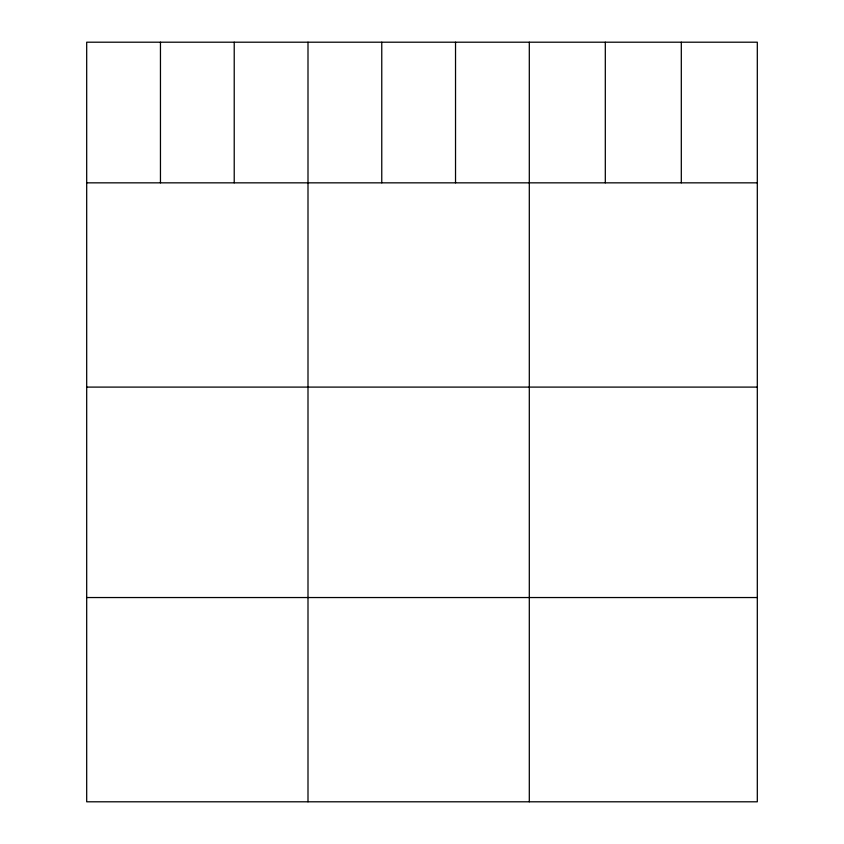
<?xml version="1.0" encoding="UTF-8"?>
<svg xmlns="http://www.w3.org/2000/svg" width="844" height="844" viewBox="0 0 844 844"><rect width="100%" height="100%" fill="white"/><g stroke="black" fill="none" stroke-linecap="round" stroke-linejoin="round"><path stroke-width="1.27" d="M757.311 182.842L757.311 801.8L86.689 801.8L86.689 42.2L757.311 42.2L757.311 182.842L86.689 182.842M86.689 387.101L757.311 387.101M86.689 597.541L757.311 597.541M681.308 42.2L681.308 182.842M605.306 42.2L605.306 182.842M529.304 42.2L529.304 801.8M455.528 42.2L455.528 182.842M381.762 42.2L381.762 182.842M307.997 42.2L307.997 801.8M234.221 42.2L234.221 182.842M160.455 42.2L160.455 182.842"/></g></svg>
